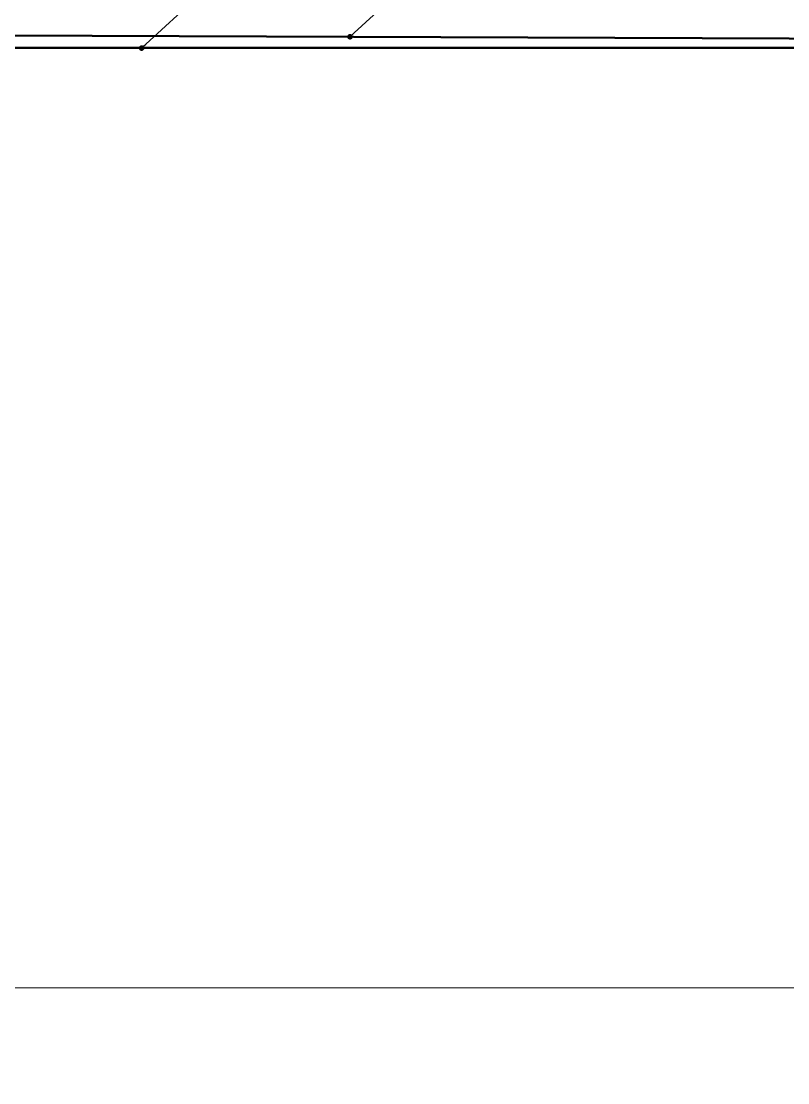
# Model space of a CAD drawing. Header units: millimetres. Extents: x -500444 to 437433, y -1435259 to 1593622.
# Drawn here: x -285917 to -272189, y -1395453 to -1376440 of the extents above; entities that cross this region are included whole.
import ezdxf
from ezdxf import colors
from ezdxf.entities.mleader import LeaderData, LeaderLine
from ezdxf.math import Vec2, Vec3

# ---------------------------------------------------------------- set-up
doc = ezdxf.new("R2010")
doc.units = ezdxf.units.MM
for name, color, linetype, lineweight in [('_АСУД_Щиты', 6, 'Continuous', 0), ('_Гр.ЩД-2A.4.9.I1.1', 6, 'Continuous', 50), ('_Гр.ЩД-2A.4.9.I1.2', 6, 'Continuous', 50), ('A-ANNO-DIMS', 7, 'Continuous', 9)]:
    doc.layers.add(name, color=color, linetype=linetype, lineweight=lineweight)
doc.layers.add('Вставка', color=252, linetype='Continuous')
doc.styles.add('GOST 2.304', font='')
doc.styles.add('ISOCPEUR', font='isocpeur.ttf', dxfattribs={"height": 250})
doc.styles.get('GOST 2.304').set_extended_font_data('GOST Common')
doc.linetypes.add('Truba', pattern='A,3e-05,[4,MSH_7,S=1,R=0,X=0,Y=0],-3.022072', length=3.022102)
doc.dimstyles.new('М-200', dxfattribs={"dimtxt": 400, "dimasz": 160, "dimexe": 200, "dimexo": 400, "dimgap": 50, "dimtad": 1, "dimdec": 0, "dimzin": 0, "dimdsep": 46, "dimtxsty": 'GOST 2.304', "dimblk": 'ARCHTICK', "dimcen": 180, "dimdle": 200, "dimadec": 0, "dimazin": 0, "dimtfac": 1, "dimtdec": 0, "dimtmove": 1, "dimatfit": 0, "dimfxl": 1, "dimtolj": 1, "dimtzin": 0, "dimarcsym": 0})

# ---------------------------------------------------------------- blocks, each defined once
blk = doc.blocks.new('_ArchTick')
at = {"color": 0, "linetype": 'ByBlock', "const_width": 0.15}
blk.add_lwpolyline([(-0.5, -0.5), (0.5, 0.5)], dxfattribs=at)
blk = doc.blocks.new('*D57')
at = {"layer": 'A-ANNO-DIMS', "color": 0, "lineweight": -2, "transparency": 16777216}
for p, q in [((-404804, -221203), (-165504, -221203)), ((-404604, -221462), (-404604, -221403)), ((-165704, -221462), (-165704, -221403))]:
    blk.add_line(p, q, dxfattribs=at)
at = {"layer": 'Defpoints', "color": 0, "lineweight": 30, "transparency": 16777216}
for p in [(-404604, -221062), (-165704, -221062), (-165704, -221203)]:
    blk.add_point(p, dxfattribs=at)
at = {"layer": 'A-ANNO-DIMS', "color": 0, "lineweight": -2, "transparency": 16777216, "xscale": 160, "yscale": 160, "zscale": 160, "rotation": 180}
blk.add_blockref('_ArchTick', (-404604, -221203), dxfattribs=at)
at = {"layer": 'A-ANNO-DIMS', "color": 0, "lineweight": -2, "transparency": 16777216, "xscale": 160, "yscale": 160, "zscale": 160}
blk.add_blockref('_ArchTick', (-165704, -221203), dxfattribs=at)
at = {"layer": 'A-ANNO-DIMS', "color": 0, "transparency": 16777216, "insert": (-285154, -220953), "char_height": 400, "width": 850.41, "attachment_point": 5, "style": 'GOST 2.304'}
blk.add_mtext('\\A1;238900', dxfattribs=at)
blk = doc.blocks.new('_Dot')
at = {"color": 0, "linetype": 'ByBlock', "lineweight": -2}
blk.add_line((-0.5, 0), (-1, 0), dxfattribs=at)
at = {"color": 0, "linetype": 'ByBlock', "const_width": 0.5}
blk.add_lwpolyline([(-0.25, 0, 1), (0.25, 0, 1)], format="xyb", close=True, dxfattribs=at)
blk = doc.blocks.new('Оси200')
at = {"layer": 'A-ANNO-DIMS', "color": 253}
dim = blk.add_linear_dim(base=(-165703.8, -221203.3), p1=(-404603.8, -221061.9), p2=(-165703.8, -221062.3), dimstyle='М-200', dxfattribs=at)
dim.commit()
dim.dimension.update_dxf_attribs({"geometry": '*D57', "text_midpoint": (-285153.8, -220953.3)})
blk = doc.blocks.new('A$C20f07326')
at = {"layer": 'A-ANNO-DIMS', "color": 253}
blk.add_blockref('Оси200', (404603.7, 213803.6), dxfattribs=at)

msp = doc.modelspace()

# ---------------------------------------------------------------- block references
at = {"layer": 'Вставка', "linetype": 'Truba', "lineweight": 30, "ltscale": 100}
msp.add_blockref('A$C20f07326', (-318166, -1386354), dxfattribs=at)

# ---------------------------------------------------------------- next in the draw order: linework, layer by layer
at = {"layer": '_АСУД_Щиты', "ltscale": 100}
for points in [[(-299030, -1367380), (-299030, -1368621), (-298044, -1368621), (-298044, -1376918), (-228471, -1376918), (-228471, -1380119)], [(-307170, -1367950), (-307170, -1368621), (-298044, -1368621), (-298044, -1376918), (-228471, -1376918), (-228471, -1380119)], [(-300130, -1381460), (-300130, -1376918), (-228471, -1376918), (-228471, -1380119)]]:
    msp.add_lwpolyline(points, dxfattribs=at)
at = {"layer": '_Гр.ЩД-2A.4.9.I1.1', "ltscale": 100}
msp.add_lwpolyline([(-228471, -1376918), (-308097, -1376918)], dxfattribs=at)
at = {"layer": '_Гр.ЩД-2A.4.9.I1.2', "ltscale": 100}
msp.add_lwpolyline([(-228471, -1376918), (-297135, -1376653), (-297135, -1382524), (-295132, -1382548), (-295132, -1385797), (-300782, -1385797), (-300781, -1384396), (-296725, -1384396), (-296897, -1384207), (-297729, -1383974), (-298127, -1383974), (-297486, -1382547), (-300781, -1382546)], dxfattribs=at)

# ---------------------------------------------------------------- next in the draw order: leaders
at = {"layer": '_Гр.ЩД-2A.4.9.I1.1'}
ml = msp.add_multileader_mtext('Standard', dxfattribs=at)
ml.set_content('Гр.ЩД-2A.4.9.I1.1', color=256, style='ISOCPEUR')
ml.set_leader_properties()
ml.set_arrow_properties(name='DOT')
ml.build(insert=Vec2(0, 0))
ml.multileader.update_dxf_attribs({"has_dogleg": 0, "text_left_attachment_type": 6, "text_right_attachment_type": 6, "arrow_head_size": 100})
ctx = ml.context
ctx.base_point, ctx.char_height, ctx.arrow_head_size, ctx.landing_gap_size, ctx.plane_origin = Vec3(-282644, -1375893), 250, 100, 200, Vec3(-197870, -1247621)
ctx.left_attachment, ctx.right_attachment = 6, 6
notes = []
notes.append((ctx, [(0, (1, 1, 0), (-282652, -1375893), (1, 0), 8, [(1, [(-283761, -1376922)], 0, [])])]))
ctx.mtext.insert, ctx.mtext.flow_direction = Vec3(-282444, -1375568), 5
at = {"layer": '_Гр.ЩД-2A.4.9.I1.2'}
ml = msp.add_multileader_mtext('Standard', dxfattribs=at)
ml.set_content('Гр.ЩД-2A.4.9.I1.2', color=256, style='ISOCPEUR')
ml.set_leader_properties()
ml.set_arrow_properties(name='DOT')
ml.build(insert=Vec2(0, 0))
ml.multileader.update_dxf_attribs({"has_dogleg": 0, "text_left_attachment_type": 6, "text_right_attachment_type": 6, "arrow_head_size": 100})
ctx = ml.context
ctx.base_point, ctx.char_height, ctx.arrow_head_size, ctx.landing_gap_size, ctx.plane_origin = Vec3(-278912, -1375691), 250, 100, 200, Vec3(-194138, -1247418)
ctx.left_attachment, ctx.right_attachment = 6, 6
notes.append((ctx, [(0, (1, 1, 0), (-278920, -1375691), (1, 0), 8, [(1, [(-280029, -1376719)], 0, [])])]))
ctx.mtext.insert, ctx.mtext.flow_direction = Vec3(-278712, -1375366), 5
for ctx, leaders in notes:
    for number, flags, end, landing, length, lines in leaders:
        leader = LeaderData()
        leader.index, (leader.has_last_leader_line, leader.has_dogleg_vector, leader.attachment_direction) = number, flags
        leader.last_leader_point, leader.dogleg_vector, leader.dogleg_length = Vec3(end), Vec3(landing), length
        for number, points, colour, breaks in lines:
            line = LeaderLine()
            line.index, line.vertices, line.color, line.breaks = number, Vec3.list(points), colors.encode_raw_color(colour), breaks
            leader.lines.append(line)
        ctx.leaders.append(leader)

doc.saveas('drawing.dxf')
